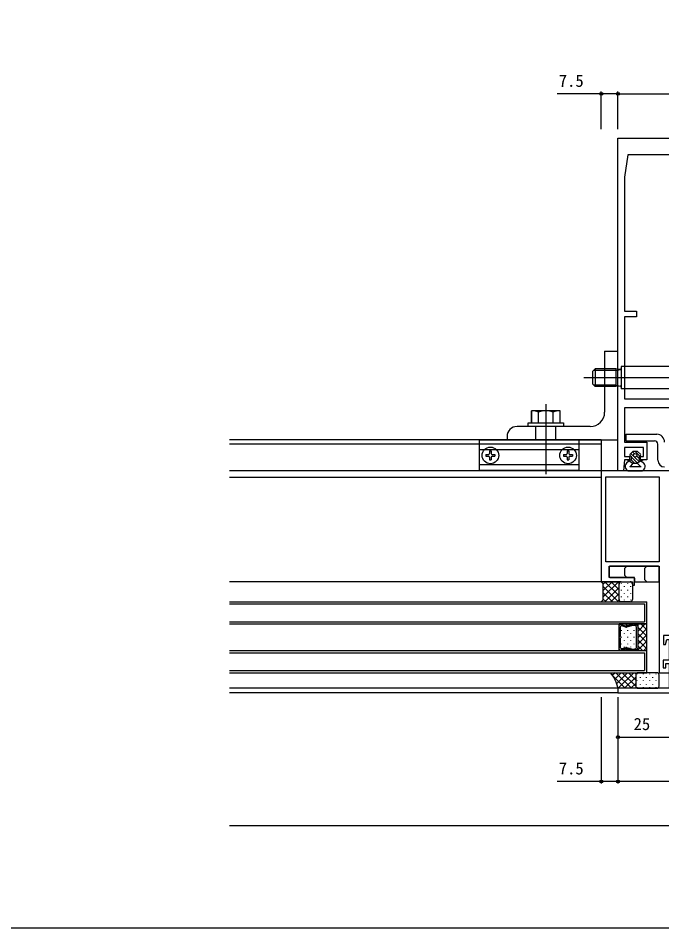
# Model space of a CAD drawing. Units: millimetres, scale not verified. Extents: x -960 to 961, y -419 to 416.
# Drawn here: x 0.3 to 290.4, y -418.6 to -8.5 of the extents above; entities that cross this region are included whole.
import ezdxf
from ezdxf.enums import TextEntityAlignment as Align

# ---------------------------------------------------------------- set-up
doc = ezdxf.new("R2010")
doc.units = ezdxf.units.MM
doc.header["$LTSCALE"] = 2
for name, color, linetype in [('0-2_YKK_11', 7, 'Continuous'), ('0-4_YKK_12', 2, 'Continuous'), ('0-5_YKK_13', 4, 'Continuous'), ('0-7_YKK_D', 6, 'Continuous'), ('0-8_YKK_ZWAK', 7, 'Continuous')]:
    doc.layers.add(name, color=color, linetype=linetype)
doc.styles.add('ＭＳ ゴシック', font='')
doc.styles.get('ＭＳ ゴシック').set_extended_font_data('MS Gothic')

msp = doc.modelspace()

# ---------------------------------------------------------------- linework, layer by layer
at = {"layer": '0-2_YKK_11'}
msp.add_line((295.6, -212.6), (263.1, -212.6), dxfattribs=at)
for points in [[(327.6, -184.1), (273.6, -184.1), (273.6, -199.6), (283.6, -199.6), (283.6, -207.6), (280.8, -207.6), (280.8, -206.1), (282.1, -206.1), (282.1, -202.1), (273.6, -202.1), (273.6, -206.1), (275.8, -206.1), (275.8, -207.6), (273.6, -207.6), (273.1, -212.6), (270.6, -212.6), (270.6, -62.6), (330.6, -62.6)], [(263.1, -212.6), (263.1, -262.6), (277.1, -262.6), (277.1, -264.1), (278.1, -264.1), (278.1, -260.6), (266.6, -260.6), (266.6, -255.6), (289.1, -255.6), (289.1, -303.6), (293.3, -303.6)]]:
    msp.add_lwpolyline(points, dxfattribs=at)
for points in [[(273.6, -80.1), (273.6, -140.6), (278.9, -140.6), (278.9, -143.1), (273.6, -143.1), (273.6, -180.1), (327.6, -180.1), (327.6, -143.1), (322.3, -143.1), (322.3, -140.6), (327.6, -140.6), (327.6, -80.1), (326.1, -70.1), (275.1, -70.1)], [(289.1, -215.3), (289.1, -253.6), (265.1, -253.6), (265.1, -215.3)], [(295.6, -312.6), (295.6, -286.8), (291.1, -286.8), (291.1, -290.8), (292, -290.8), (292.589, -288.6), (293.6, -288.6), (293.6, -297.9), (290.9, -297.9), (290.9, -301.4), (292.1, -301.4), (292.1, -299.4), (293.6, -299.4), (293.6, -310.6), (270.6, -310.6), (270.6, -312.6)]]:
    msp.add_lwpolyline(points, close=True, dxfattribs=at)
at = {"layer": '0-4_YKK_12'}
for p, q in [((263.1, -198.6), (95.6, -198.6)), ((263.1, -200.6), (95.6, -200.6)), ((263.1, -198.6), (263.1, -212.6)), ((263.4, -212.6), (95.6, -212.6)), ((263.1, -215.6), (95.6, -215.6)), ((263.4, -262.6), (95.6, -262.6)), ((95.6, -271.6), (283.6, -271.6)), ((95.6, -272.6), (282.6, -272.6)), ((282.6, -272.6), (282.6, -280.6)), ((283.6, -281.6), (283.6, -271.6)), ((95.6, -280.6), (282.6, -280.6)), ((95.6, -281.6), (283.6, -281.6)), ((271.1, -287.336), (271.1, -282.342)), ((271.101, -281.6), (279.5, -281.6)), ((271.101, -293.6), (271.101, -281.6)), ((271.101, -282.355), (271.101, -282.339)), ((271.761, -281.835), (274.115, -282.466)), ((271.761, -281.84), (274.115, -282.47)), ((272.15, -281.944), (271.806, -281.6)), ((274.115, -283.009), (272.286, -282.519)), ((274.809, -282.357), (274.051, -281.6)), ((274.386, -282.466), (277.265, -281.694)), ((274.386, -282.47), (277.265, -281.699)), ((277.265, -282.238), (274.386, -283.009)), ((276.579, -281.883), (276.296, -281.6)), ((277.265, -282.238), (277.265, -282.238)), ((277.265, -282.238), (277.265, -282.238)), ((277.536, -281.694), (279.111, -282.116)), ((277.536, -281.699), (279.111, -282.121)), ((278.586, -282.519), (277.536, -282.238)), ((279.045, -282.103), (278.541, -281.6)), ((279.5, -282.559), (279.495, -282.554)), ((279.5, -281.6), (279.5, -293.6)), ((279.5, -281.6), (279.5, -293.6)), ((283.6, -281.6), (279.5, -281.6)), ((279.5, -282.167), (280.067, -281.6)), ((279.5, -284.996), (282.896, -281.6)), ((279.5, -282.614), (279.5, -282.643)), ((279.5, -282.623), (279.501, -292.572)), ((283.6, -284.308), (280.893, -281.6)), ((283.6, -293.6), (283.6, -281.6)), ((271.625, -283.026), (271.625, -287.336)), ((272.048, -284.438), (272.048, -284.638)), ((273.463, -285.853), (273.463, -286.053)), ((274.878, -284.438), (274.878, -284.638)), ((276.293, -285.853), (276.293, -286.053)), ((277.708, -284.438), (277.708, -284.638)), ((278.976, -292.169), (278.975, -283.026)), ((283.6, -287.136), (279.5, -283.036)), ((279.5, -287.824), (283.6, -283.724)), ((283.6, -289.965), (279.5, -285.865)), ((279.501, -290.652), (283.6, -286.553)), ((271.625, -287.336), (271.1, -287.336)), ((271.101, -287.861), (271.626, -287.861)), ((271.101, -292.854), (271.101, -287.861)), ((271.626, -287.861), (271.626, -292.17)), ((272.048, -287.468), (272.048, -287.668)), ((272.048, -290.498), (272.048, -290.698)), ((273.463, -288.883), (273.463, -289.083)), ((274.878, -287.468), (274.878, -287.668)), ((274.878, -290.498), (274.878, -290.698)), ((276.293, -288.883), (276.293, -289.083)), ((277.708, -287.468), (277.708, -287.668)), ((277.708, -290.498), (277.708, -290.698)), ((283.6, -292.793), (279.5, -288.693)), ((279.5, -293.481), (283.6, -289.381)), ((95.6, -293.6), (283.6, -293.6)), ((95.6, -294.6), (282.6, -294.6)), ((271.101, -292.846), (271.101, -292.862)), ((279.5, -293.6), (271.101, -293.6)), ((274.115, -292.73), (271.762, -293.361)), ((271.762, -293.361), (274.115, -292.73)), ((272.581, -293.6), (272.219, -293.238)), ((272.287, -292.677), (274.115, -292.187)), ((273.463, -291.913), (273.463, -292.113)), ((274.826, -293.6), (273.99, -292.764)), ((274.386, -292.187), (277.265, -292.958)), ((277.265, -293.501), (274.386, -292.73)), ((274.386, -292.73), (277.265, -293.501)), ((276.293, -291.913), (276.293, -292.113)), ((277.071, -293.6), (276.865, -293.394)), ((277.536, -292.958), (278.586, -292.676)), ((279.111, -293.079), (277.537, -293.501)), ((277.537, -293.501), (279.111, -293.079)), ((279.316, -293.6), (278.862, -293.146)), ((279.5, -292.586), (279.5, -292.557)), ((279.5, -293.6), (283.6, -293.6)), ((281.579, -293.6), (279.501, -291.522)), ((282.21, -293.6), (283.6, -292.21)), ((282.6, -294.6), (282.6, -302.6)), ((283.6, -303.6), (283.6, -293.6)), ((95.6, -302.6), (282.6, -302.6)), ((95.6, -303.6), (283.6, -303.6)), ((270.9, -310.6), (95.6, -310.6)), ((270.9, -312.6), (95.6, -312.6))]:
    msp.add_line(p, q, dxfattribs=at)
for points in [[(279.5, -282.614), (279.5, -281.6), (271.101, -281.6), (271.101, -282.339)], [(279.5, -292.586), (279.5, -293.6), (271.101, -293.6), (271.101, -292.862)]]:
    msp.add_lwpolyline(points, dxfattribs=at)
for centre, start, end in [((271.625, -282.342), 74.99992, 180.00177), ((271.626, -282.347), 74.99989, 179.11417), ((271.626, -282.347), 179.11417, 180.88944), ((272.15, -283.026), 74.99992, 179.99981), ((274.25, -281.959), 254.99948, 284.9999), ((274.25, -281.963), 254.99989, 284.9999), ((277.4, -282.202), 74.99953, 104.99985), ((277.4, -282.206), 74.9999, 104.9999), ((277.4, -282.745), 75.00016, 104.99965), ((277.4, -282.745), 104.99562, 104.99606), ((277.4, -282.745), 104.99334, 104.99562), ((277.4, -282.745), 104.99217, 104.99385), ((277.4, -282.745), 104.9853, 104.99217), ((277.4, -282.745), 104.96767, 104.98527), ((277.4, -282.745), 104.9662, 104.96767), ((277.4, -282.745), 104.96396, 104.9662), ((277.4, -282.745), 104.93315, 104.98228), ((277.4, -282.745), 104.93322, 104.95764), ((277.4, -282.745), 104.82879, 104.88333), ((277.4, -282.745), 104.91945, 104.938), ((277.4, -282.745), 104.88333, 104.91945), ((277.4, -282.745), 104.47126, 104.82879), ((277.4, -282.745), 104.03804, 104.47126), ((278.451, -283.026), 0.03815, 75.00666), ((278.975, -282.628), 1.58337, 74.9999), ((278.976, -282.623), 0.029, 75.01008), ((278.975, -282.628), 358.42023, 1.58337), ((274.25, -282.502), 254.99928, 285.00053), ((271.626, -292.854), 179.11417, 180.88944), ((271.626, -292.854), 180.00183, 285.00368), ((271.626, -292.854), 180.88944, 285.00372), ((272.151, -292.17), 180.00379, 285.00368), ((274.251, -292.694), 75.00307, 105.00432), ((274.251, -293.237), 75.0037, 105.00412), ((274.251, -293.237), 75.0037, 105.00372), ((277.401, -292.451), 255.00396, 285.00344), ((277.401, -292.994), 255.00375, 285.00407), ((277.401, -292.994), 255.0037, 285.0037), ((278.451, -292.169), 285.00383, 0.00177), ((278.976, -292.572), 285.00383, 0.00177), ((278.976, -292.572), 285.0037, 358.42023), ((278.976, -292.572), 358.42023, 1.58337)]:
    msp.add_arc(centre, 0.525, start, end, dxfattribs=at)
at = {"layer": '0-5_YKK_13'}
for p, q in [((264.6, -158.6), (264.6, -186.1)), ((264.6, -158.6), (270.6, -158.6)), ((269.6, -166.6), (269.6, -174.6)), ((271.48, -166.829), (269.6, -166.6)), ((269.6, -167.28), (271.704, -166.833)), ((272.1, -165.6), (272.1, -175.6)), ((273.6, -165.6), (272.1, -165.6)), ((347.214, -170.6), (255.16, -170.6)), ((269.6, -173.92), (271.704, -174.367)), ((271.48, -174.371), (269.6, -174.6)), ((273.6, -175.6), (272.1, -175.6)), ((238.1, -182.499), (238.1, -213.999)), ((231.6, -185.499), (231.6, -190.999)), ((231.6, -190.999), (231.6, -185.499)), ((241.35, -185.499), (231.6, -185.499)), ((234.85, -190.999), (234.85, -186.062)), ((241.35, -190.999), (241.35, -186.062)), ((258.1, -192.6), (225.1, -192.6)), ((231.6, -190.999), (241.35, -190.999)), ((233.6, -198.6), (233.6, -192.6)), ((242.6, -198.6), (242.6, -192.6)), ((274.1, -196.1), (288.1, -196.1)), ((253.1, -200.6), (208.1, -200.6)), ((288.6, -207.8), (288.6, -200.6)), ((253.1, -203.1), (208.1, -203.1)), ((212.75, -203.55), (213.45, -203.55)), ((212.75, -203.55), (212.75, -204.75)), ((213.45, -203.55), (213.45, -204.75)), ((247.75, -203.55), (248.45, -203.55)), ((247.75, -203.55), (247.75, -204.75)), ((248.45, -203.55), (248.45, -204.75)), ((277.35, -203.8), (276.097, -205.045)), ((277.612, -205.908), (276.424, -204.721)), ((277.999, -204.881), (277.133, -204.016)), ((279.35, -203.8), (277.35, -203.8)), ((279.35, -203.8), (280.689, -205.032)), ((211.05, -205.25), (211.05, -205.95)), ((211.05, -205.25), (212.25, -205.25)), ((211.05, -205.95), (212.25, -205.95)), ((212.75, -206.45), (212.75, -207.65)), ((212.75, -207.65), (213.45, -207.65)), ((213.45, -206.45), (213.45, -207.65)), ((213.95, -205.25), (215.15, -205.25)), ((213.95, -205.95), (215.15, -205.95)), ((215.15, -205.25), (215.15, -205.95)), ((246.05, -205.25), (246.05, -205.95)), ((246.05, -205.25), (247.25, -205.25)), ((246.05, -205.95), (247.25, -205.95)), ((247.75, -206.45), (247.75, -207.65)), ((247.75, -207.65), (248.45, -207.65)), ((248.45, -206.45), (248.45, -207.65)), ((248.95, -205.25), (250.15, -205.25)), ((248.95, -205.95), (250.15, -205.95)), ((250.15, -205.25), (250.15, -205.95)), ((275.6, -208.1), (274.487, -209.137)), ((274.846, -207.6), (276.6, -207.6)), ((274.846, -207.6), (275.6, -208.1)), ((275.484, -208.023), (275.061, -207.6)), ((277.35, -209.1), (276.435, -210.32)), ((276.45, -205.9), (276.6, -205.9)), ((277.975, -209.1), (276.475, -207.6)), ((276.6, -205.9), (276.6, -207.6)), ((278.35, -206.647), (278.042, -206.338)), ((280.257, -208.553), (278.35, -206.647)), ((280.1, -206.982), (279.069, -205.951)), ((281.1, -208.1), (279.239, -209.1)), ((279.239, -209.1), (280.648, -210.413)), ((280.1, -205.9), (280.1, -207.6)), ((280.1, -205.9), (280.35, -205.9)), ((280.1, -207.6), (281.85, -207.6)), ((281.171, -208.053), (280.718, -207.6)), ((281.1, -208.1), (281.85, -207.6)), ((281.1, -208.1), (282.213, -209.137)), ((253.1, -209.8), (208.1, -209.8)), ((275.85, -212.6), (280.85, -212.6)), ((275.875, -210.6), (281.126, -210.6)), ((266.6, -255.9), (266.6, -260.3)), ((288.8, -255.6), (266.9, -255.6)), ((273.6, -256.6), (274.6, -255.6)), ((273.6, -256.6), (273.6, -259.6)), ((282.6, -256.6), (283.6, -255.6)), ((282.6, -256.6), (282.6, -261.6)), ((289.1, -262.3), (289.1, -255.9)), ((266.9, -260.6), (277.8, -260.6)), ((273.6, -259.6), (274.6, -260.6)), ((278.1, -260.9), (278.1, -262.3)), ((282.6, -261.6), (283.6, -262.6)), ((263.85, -263.876), (265.126, -262.6)), ((263.85, -266.705), (267.954, -262.6)), ((263.85, -269.533), (270.783, -262.6)), ((270.892, -271.6), (263.85, -264.558)), ((264.612, -271.6), (271.1, -265.112)), ((271.1, -268.979), (264.721, -262.6)), ((271.1, -266.151), (267.55, -262.6)), ((271.131, -263.353), (270.378, -262.6)), ((271.1, -270.6), (271.1, -263.6)), ((271.1, -270.6), (271.1, -263.6)), ((272.048, -263.228), (272.048, -263.428)), ((272.048, -266.258), (272.048, -266.458)), ((272.1, -262.6), (276.1, -262.6)), ((273.463, -264.643), (273.463, -264.843)), ((274.878, -263.228), (274.878, -263.428)), ((274.878, -266.258), (274.878, -266.458)), ((276.293, -264.643), (276.293, -264.843)), ((277.1, -263.6), (277.1, -270.6)), ((278.4, -262.6), (288.8, -262.6)), ((268.064, -271.6), (263.85, -267.386)), ((265.236, -271.6), (263.85, -270.214)), ((267.44, -271.6), (271.1, -267.94)), ((272.048, -269.288), (272.048, -269.488)), ((273.463, -267.673), (273.463, -267.873)), ((274.878, -269.288), (274.878, -269.488)), ((276.293, -267.673), (276.293, -267.873)), ((270.269, -271.6), (271.112, -270.756)), ((276.1, -271.6), (272.1, -271.6)), ((273.463, -270.703), (273.463, -270.903)), ((276.293, -270.703), (276.293, -270.903)), ((267.3, -303.6), (279.6, -303.6)), ((269.271, -303.6), (268.154, -304.717)), ((273.816, -310.6), (268.579, -305.363)), ((272.099, -303.6), (269.212, -306.488)), ((276.644, -310.6), (269.644, -303.6)), ((274.928, -303.6), (270.049, -308.478)), ((277.756, -303.6), (270.756, -310.6)), ((278.6, -309.727), (272.473, -303.6)), ((278.6, -305.585), (273.585, -310.6)), ((278.6, -306.899), (275.301, -303.6)), ((278.6, -304.07), (278.13, -303.6)), ((278.6, -304.6), (278.6, -309.6)), ((278.6, -304.6), (278.6, -309.6)), ((279.123, -304.033), (279.123, -304.233)), ((279.123, -307.063), (279.123, -307.263)), ((288.1, -303.6), (279.6, -303.6)), ((280.538, -305.648), (280.538, -305.848)), ((281.953, -304.033), (281.953, -304.233)), ((281.953, -307.063), (281.953, -307.263)), ((283.368, -305.648), (283.368, -305.848)), ((284.783, -304.033), (284.783, -304.233)), ((284.783, -307.063), (284.783, -307.263)), ((286.198, -305.648), (286.198, -305.848)), ((287.613, -304.033), (287.613, -304.233)), ((287.613, -307.063), (287.613, -307.263)), ((289.028, -305.648), (289.028, -305.848)), ((289.1, -309.6), (289.1, -304.6)), ((270.988, -310.6), (270.503, -310.115)), ((279.6, -310.6), (270.6, -310.6)), ((278.6, -308.413), (276.413, -310.6)), ((279.123, -310.093), (279.123, -310.293)), ((279.6, -310.6), (288.1, -310.6)), ((280.538, -308.678), (280.538, -308.878)), ((281.953, -310.093), (281.953, -310.293)), ((283.368, -308.678), (283.368, -308.878)), ((284.783, -310.093), (284.783, -310.293)), ((286.198, -308.678), (286.198, -308.878)), ((287.613, -310.093), (287.613, -310.293)), ((289.028, -308.678), (289.028, -308.878))]:
    msp.add_line(p, q, dxfattribs=at)
for points in [[(220.6, -197.1), (220.6, -198.6), (270.6, -198.6), (270.6, -158.6)], [(260.3, -166.6), (259.1, -167.8), (259.1, -173.4)], [(260.3, -166.6), (260.3, -174.6), (259.1, -173.4)], [(269.6, -167.28), (264.6, -167.28), (259.62, -167.28)], [(269.6, -166.6), (264.6, -166.6), (260.3, -166.6)], [(336.3, -165.6), (327.6, -165.6), (273.6, -165.6)], [(269.6, -173.92), (264.6, -173.92), (259.62, -173.92)], [(269.6, -174.6), (264.6, -174.6), (260.3, -174.6)], [(336.3, -175.6), (327.6, -175.6), (273.6, -175.6)], [(241.35, -190.999), (244.6, -190.999), (244.6, -185.499), (241.35, -185.499)], [(274.1, -196.1), (274.1, -199.1), (287.1, -199.1)], [(280.426, -205.894), (278.35, -203.818), (278.332, -203.8)], [(275.6, -208.1), (277.35, -209.1), (279.239, -209.1)], [(279.337, -209.048), (278.35, -208.061), (276.6, -206.311)], [(272.1, -262.6), (263.1, -262.6), (263.85, -263.35), (263.85, -270.85), (263.1, -271.6), (272.1, -271.6)]]:
    msp.add_lwpolyline(points, dxfattribs=at)
for points in [[(230.101, -192.6), (230.101, -191), (246.101, -191), (246.101, -192.6)], [(253.1, -212.3), (253.1, -198.7), (208.1, -198.7), (208.1, -212.3)]]:
    msp.add_lwpolyline(points, close=True, dxfattribs=at)
for centre, radius in [((213.1, -205.6), 3.75), ((248.1, -205.6), 3.75), ((278.35, -205.6), 0.8)]:
    msp.add_circle(centre, radius, dxfattribs=at)
for centre, radius, start, end in [((271.6, -166.344), 0.5, 256.10458, 0), ((271.6, -174.856), 0.5, 0, 103.89542), ((231.6, -195.163), 9.663, 70.34714, 90), ((238.1, -195.163), 9.663, 70.34714, 109.65286), ((244.6, -195.163), 9.663, 90, 109.65286), ((258.1, -186.1), 6.5, 270, 0), ((225.1, -197.1), 4.5, 90, 180), ((288.1, -199.6), 3.5, 0, 90), ((287.1, -200.6), 1.5, 0, 90), ((212.25, -204.75), 0.5, 270, 0), ((213.95, -204.75), 0.5, 180, 270), ((247.25, -204.75), 0.5, 270, 0), ((248.95, -204.75), 0.5, 180, 270), ((276.45, -205.4), 0.5, 134.83706, 270), ((280.35, -205.4), 0.5, 270, 47.3723), ((212.25, -206.45), 0.5, 0, 90), ((213.95, -206.45), 0.5, 90, 180), ((247.25, -206.45), 0.5, 0, 90), ((248.95, -206.45), 0.5, 90, 180), ((275.85, -210.6), 2, 132.97004, 270), ((280.85, -210.6), 2, 270, 47.02996), ((291.6, -207.8), 3, 180, 270), ((275.875, -209.9), 0.7, 270, 323.13091), ((281.126, -209.9), 0.7, 227.02996, 270), ((266.9, -255.9), 0.3, 90, 180), ((288.8, -255.9), 0.3, 0, 90), ((266.9, -260.3), 0.3, 180, 270), ((277.8, -260.9), 0.3, 0, 90), ((278.4, -262.3), 0.3, 180, 270), ((288.8, -262.3), 0.3, 270, 0), ((272.1, -263.6), 1, 90, 180), ((272.1, -263.6), 1, 90, 180), ((276.1, -263.6), 1, 0, 90), ((272.1, -270.6), 1, 180, 270), ((272.1, -270.6), 1, 180, 270), ((276.1, -270.6), 1, 270, 0), ((255.752, -313.322), 15.095, 10.38793, 40.09313), ((279.6, -304.6), 1, 90, 180), ((279.6, -304.6), 1, 90, 180), ((288.1, -304.6), 1, 0, 90), ((279.6, -309.6), 1, 180, 270), ((279.6, -309.6), 1, 180, 270), ((288.1, -309.6), 1, 270, 0)]:
    msp.add_arc(centre, radius, start, end, dxfattribs=at)
at = {"layer": '0-7_YKK_D'}
for p, q in [((263.1, -58.6), (263.1, -41.6)), ((270.6, -58.6), (270.6, -41.6)), ((270.6, -58.6), (270.6, -41.6)), ((270.6, -42.6), (330.6, -42.6)), ((263.1, -314.6), (263.1, -353.6)), ((270.6, -314.6), (270.6, -333.6)), ((270.6, -314.6), (270.6, -353.6)), ((270.6, -314.6), (270.6, -353.6)), ((270.6, -332.6), (295.6, -332.6)), ((330.6, -352.6), (270.6, -352.6)), ((293.6, -372.6), (95.6, -372.6)), ((300.6, -372.6), (288.476, -372.6))]:
    msp.add_line(p, q, dxfattribs=at)
for points in [[(270.6, -42.6), (263.1, -42.6), (243.153, -42.6)], [(270.6, -352.6), (263.1, -352.6), (243.153, -352.6)]]:
    msp.add_lwpolyline(points, dxfattribs=at)
for centre in [(263.1, -42.6), (270.6, -42.6), (270.6, -42.6), (270.6, -332.6), (263.1, -352.6), (270.6, -352.6), (270.6, -352.6)]:
    msp.add_circle(centre, 0.637, dxfattribs=at)
at = {"layer": '0-8_YKK_ZWAK'}
msp.add_lwpolyline([(-959.4, -418.6), (960.6, -418.6), (960.6, 381.4)], dxfattribs=at)

# ---------------------------------------------------------------- texts
at = {"layer": '0-7_YKK_D', "style": 'ＭＳ ゴシック'}
for s, p in [('7.5', (243.929, -41.1)), ('25', (277.645, -331.1)), ('7.5', (243.929, -351.1))]:
    msp.add_text(s, height=5.499, dxfattribs=at).set_placement(p, align=Align.BOTTOM_LEFT)

doc.saveas('drawing.dxf')
